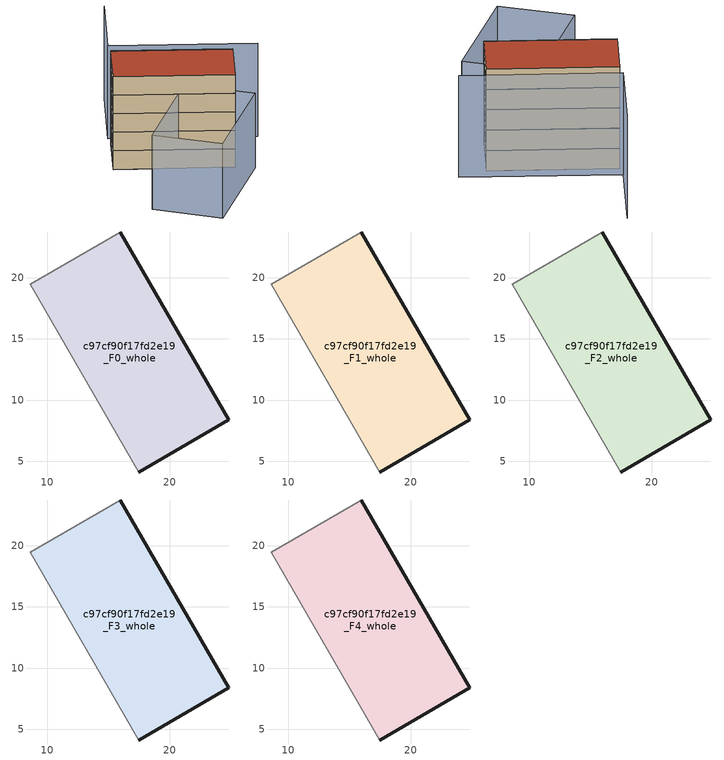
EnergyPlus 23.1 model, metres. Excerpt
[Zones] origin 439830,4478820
c97cf90f17fd2e19_F0_whole
 floor ground (EU_floor_Construction): 24.83,8.37 15.97,23.74 8.59,19.48 17.45,4.12 z0
 wall outside (EU_wall_Construction): 15.97,23.74 24.83,8.37 17.45,4.12 z0:3
 wall adiabatic (EU_wall_Construction): 17.45,4.12 8.59,19.48 15.97,23.74 z0:3
c97cf90f17fd2e19_F1_whole
 floor to c97cf90f17fd2e19_F0_whole (EU_floor_Construction): 24.82,8.37 15.97,23.74 8.59,19.48 17.44,4.12 z3
 wall outside (EU_wall_Construction): 15.97,23.74 24.83,8.37 17.45,4.12 z3:6
 wall adiabatic (EU_wall_Construction): 17.45,4.12 8.59,19.48 15.97,23.74 z3:6
c97cf90f17fd2e19_F2_whole
 floor to c97cf90f17fd2e19_F1_whole (EU_floor_Construction): 24.82,8.37 15.97,23.74 8.59,19.48 17.44,4.12 z6
 wall outside (EU_wall_Construction): 15.97,23.74 24.83,8.37 17.45,4.12 z6:9
 wall adiabatic (EU_wall_Construction): 17.45,4.12 8.59,19.48 15.97,23.74 z6:9
c97cf90f17fd2e19_F3_whole
 floor to c97cf90f17fd2e19_F2_whole (EU_floor_Construction): 24.82,8.37 15.97,23.74 8.59,19.48 17.44,4.12 z9
 wall outside (EU_wall_Construction): 15.97,23.74 24.83,8.37 17.45,4.12 z9:12
 wall adiabatic (EU_wall_Construction): 17.45,4.12 8.59,19.48 15.97,23.74 z9:12
c97cf90f17fd2e19_F4_whole
 floor to c97cf90f17fd2e19_F3_whole (EU_floor_Construction): 24.82,8.37 15.97,23.74 8.59,19.48 17.44,4.12 z12
 wall outside (EU_wall_Construction): 15.97,23.74 24.83,8.37 17.45,4.12 z12:15
 wall adiabatic (EU_wall_Construction): 17.45,4.12 8.59,19.48 15.97,23.74 z12:15
 roof outside (EU_roof_Construction): 15.97,23.74 24.83,8.37 17.45,4.12 8.59,19.48 z15
shading: 1.79,-2.09 -0.45,8.32 / -0.45,8.32 16.53,11.97 / 16.53,11.97 18.77,1.56 / 18.77,1.56 1.79,-2.09 z0:12; 28.2,6.06 17.3,24.98 / 17.3,24.98 28.69,31.53 z0:15
[Building]
EU S2 Campaign: North Axis=0; Terrain=City; Solar Distribution=FullExterior
[Site:Location]
Madrid: Latitude=40.5; Longitude=-3.5; Time Zone=1; Elevation=609
[SizingPeriod:WeatherFileDays]
AnnualSizingPeriod: Begin Month=1; Begin Day of Month=1; End Month=12; End Day of Month=31; Day of Week for Start Day=Monday; Use Weather File Daylight Saving Period=No; Use Weather File Rain and Snow Indicators=No
[MATERIAL]
EU_InternalMass_Material: Roughness=MediumRough; Thickness=0.1; Conductivity=1; Density=1800; Specific Heat=900; Thermal Absorptance=0.9; Solar Absorptance=0.7; Visible Absorptance=0.7
[MATERIAL:NOMASS] Roughness=MediumRough; Thermal Absorptance=0.9; Solar Absorptance=0.7; Visible Absorptance=0.7
Name | Thermal Resistance
EU_wall_NoMass | 0.459673
EU_roof_NoMass | 0.495815
EU_floor_NoMass | 0.788942
[CONSTRUCTION]
EU_wall_Construction: EU_wall_NoMass
EU_roof_Construction: EU_roof_NoMass
EU_floor_Construction: EU_floor_NoMass
EU_InternalMass_Construction: EU_InternalMass_Material
[ZONE] Type=1; Multiplier=1; Ceiling Height=autocalculate; Volume=453.215; Floor Area=autocalculate; Part of Total Floor Area=Yes
c97cf90f17fd2e19_F0_whole; c97cf90f17fd2e19_F1_whole; c97cf90f17fd2e19_F2_whole; c97cf90f17fd2e19_F3_whole; c97cf90f17fd2e19_F4_whole
[INTERNALMASS] Construction=EU_InternalMass_Construction; Surface Area=151.072
Name | Zone or ZoneList
c97cf90f17fd2e19_F0_whole_EU_InternalMass | c97cf90f17fd2e19_F0_whole
c97cf90f17fd2e19_F1_whole_EU_InternalMass | c97cf90f17fd2e19_F1_whole
c97cf90f17fd2e19_F2_whole_EU_InternalMass | c97cf90f17fd2e19_F2_whole
c97cf90f17fd2e19_F3_whole_EU_InternalMass | c97cf90f17fd2e19_F3_whole
c97cf90f17fd2e19_F4_whole_EU_InternalMass | c97cf90f17fd2e19_F4_whole
[OTHEREQUIPMENT] Fuel Type=Electricity; Design Level Calculation Method=Watts/Area; Power per Zone Floor Area=1; Fraction Latent=0; Fraction Radiant=0; Fraction Lost=0; Carbon Dioxide Generation Rate=0; EndUse Subcategory=EU_Step8_InternalGains
Name | Zone or ZoneList or Space or SpaceList | Schedule
EU_Step8_InternalGain_c97cf90f17fd2e19_F0_whole_f000 | c97cf90f17fd2e19_F0_whole | EU_Step8_GainSchedule_c97cf90f17fd2e19_F0_whole_f000
EU_Step8_InternalGain_c97cf90f17fd2e19_F1_whole_f000 | c97cf90f17fd2e19_F1_whole | EU_Step8_GainSchedule_c97cf90f17fd2e19_F1_whole_f000
EU_Step8_InternalGain_c97cf90f17fd2e19_F2_whole_f000 | c97cf90f17fd2e19_F2_whole | EU_Step8_GainSchedule_c97cf90f17fd2e19_F2_whole_f000
EU_Step8_InternalGain_c97cf90f17fd2e19_F3_whole_f000 | c97cf90f17fd2e19_F3_whole | EU_Step8_GainSchedule_c97cf90f17fd2e19_F3_whole_f000
EU_Step8_InternalGain_c97cf90f17fd2e19_F4_whole_f000 | c97cf90f17fd2e19_F4_whole | EU_Step8_GainSchedule_c97cf90f17fd2e19_F4_whole_f000
[ZONEVENTILATION:DESIGNFLOWRATE] Schedule=EU_AlwaysOn; Design Flow Rate Calculation Method=AirChanges/Hour; Air Changes per Hour=0.719161; Ventilation Type=Natural; Fan Pressure Rise=0; Fan Total Efficiency=1; Constant Term Coefficient=1; Temperature Term Coefficient=0; Velocity Term Coefficient=0; Velocity Squared Term Coefficient=0; Minimum Indoor Temperature=-100; Maximum Indoor Temperature=100; Delta Temperature=-100; Minimum Outdoor Temperature=-100; Maximum Outdoor Temperature=100; Maximum Wind Speed=40
Name | Zone or ZoneList or Space or SpaceList
EU_ConstantAir_c97cf90f17fd2e19_F0_whole | c97cf90f17fd2e19_F0_whole
EU_ConstantAir_c97cf90f17fd2e19_F1_whole | c97cf90f17fd2e19_F1_whole
EU_ConstantAir_c97cf90f17fd2e19_F2_whole | c97cf90f17fd2e19_F2_whole
EU_ConstantAir_c97cf90f17fd2e19_F3_whole | c97cf90f17fd2e19_F3_whole
EU_ConstantAir_c97cf90f17fd2e19_F4_whole | c97cf90f17fd2e19_F4_whole
[HVACTEMPLATE:THERMOSTAT] Constant Heating Setpoint=20; Constant Cooling Setpoint=50
EU_HeatOnly_c97cf90f17fd2e19_F0_whole; EU_HeatOnly_c97cf90f17fd2e19_F1_whole; EU_HeatOnly_c97cf90f17fd2e19_F2_whole; EU_HeatOnly_c97cf90f17fd2e19_F3_whole; EU_HeatOnly_c97cf90f17fd2e19_F4_whole
[HVACTEMPLATE:ZONE:IDEALLOADSAIRSYSTEM] System Availability Schedule=EU_AlwaysOn; Maximum Heating Supply Air Temperature=50; Minimum Cooling Supply Air Temperature=13; Maximum Heating Supply Air Humidity Ratio=0.0156; Minimum Cooling Supply Air Humidity Ratio=0.0077; Heating Limit=NoLimit; Cooling Limit=NoLimit; Heating Availability Schedule=EU_AlwaysOn; Cooling Availability Schedule=EU_CoolingOff; Dehumidification Control Type=ConstantSensibleHeatRatio; Cooling Sensible Heat Ratio=0.7; Dehumidification Setpoint=60; Humidification Control Type=None; Humidification Setpoint=30; Outdoor Air Method=None; Outdoor Air Flow Rate per Person=0.00944; Outdoor Air Flow Rate per Zone Floor Area=0; Outdoor Air Flow Rate per Zone=0; Demand Controlled Ventilation Type=None; Outdoor Air Economizer Type=NoEconomizer; Heat Recovery Type=None; Sensible Heat Recovery Effectiveness=0.7; Latent Heat Recovery Effectiveness=0.65
Name | Template Thermostat
c97cf90f17fd2e19_F0_whole | EU_HeatOnly_c97cf90f17fd2e19_F0_whole
c97cf90f17fd2e19_F1_whole | EU_HeatOnly_c97cf90f17fd2e19_F1_whole
c97cf90f17fd2e19_F2_whole | EU_HeatOnly_c97cf90f17fd2e19_F2_whole
c97cf90f17fd2e19_F3_whole | EU_HeatOnly_c97cf90f17fd2e19_F3_whole
c97cf90f17fd2e19_F4_whole | EU_HeatOnly_c97cf90f17fd2e19_F4_whole
[SIZING:ZONE] Zone Cooling Design Supply Air Temperature Input Method=SupplyAirTemperature; Zone Cooling Design Supply Air Temperature=13; Zone Heating Design Supply Air Temperature Input Method=SupplyAirTemperature; Zone Heating Design Supply Air Temperature=50; Zone Cooling Design Supply Air Humidity Ratio=0.008; Zone Heating Design Supply Air Humidity Ratio=0.008; Cooling Design Air Flow Method=DesignDay; Cooling Design Air Flow Rate=0; Cooling Minimum Air Flow per Zone Floor Area=0.000762; Cooling Minimum Air Flow=0; Cooling Minimum Air Flow Fraction=0.2; Heating Design Air Flow Method=DesignDay; Heating Design Air Flow Rate=0; Heating Maximum Air Flow per Zone Floor Area=0.002032; Heating Maximum Air Flow=0.141576; Heating Maximum Air Flow Fraction=0.3; Account for Dedicated Outdoor Air System=No; Dedicated Outdoor Air System Control Strategy=NeutralSupplyAir; Dedicated Outdoor Air Low Setpoint Temperature for Design=autosize; Dedicated Outdoor Air High Setpoint Temperature for Design=autosize; Zone Load Sizing Method=Sensible Load Only No Latent Load; Zone Latent Cooling Design Supply Air Humidity Ratio Input Method=HumidityRatioDifference; Zone Cooling Design Supply Air Humidity Ratio Difference=0.005; Zone Latent Heating Design Supply Air Humidity Ratio Input Method=HumidityRatioDifference; Zone Humidification Design Supply Air Humidity Ratio Difference=0.005
c97cf90f17fd2e19_F0_whole; c97cf90f17fd2e19_F1_whole; c97cf90f17fd2e19_F2_whole; c97cf90f17fd2e19_F3_whole; c97cf90f17fd2e19_F4_whole
[SCHEDULE:CONSTANT]
Name | Hourly Value
EU_AlwaysOn | 1
EU_CoolingOff | 0
[SCHEDULE:FILE] Column Number=1; Rows to Skip at Top=0; Number of Hours of Data=8760; Column Separator=Comma; Interpolate to Timestep=No; Minutes per Item=60; Adjust Schedule for Daylight Savings=Yes
Name | File
EU_Step8_GainSchedule_c97cf90f17fd2e19_F0_whole_f000 | ../../schedules/c97cf90f17fd2e19/c97cf90f17fd2e19_F0_whole_f000_gain.csv
EU_Step8_GainSchedule_c97cf90f17fd2e19_F1_whole_f000 | ../../schedules/c97cf90f17fd2e19/c97cf90f17fd2e19_F1_whole_f000_gain.csv
EU_Step8_GainSchedule_c97cf90f17fd2e19_F2_whole_f000 | ../../schedules/c97cf90f17fd2e19/c97cf90f17fd2e19_F2_whole_f000_gain.csv
EU_Step8_GainSchedule_c97cf90f17fd2e19_F3_whole_f000 | ../../schedules/c97cf90f17fd2e19/c97cf90f17fd2e19_F3_whole_f000_gain.csv
EU_Step8_GainSchedule_c97cf90f17fd2e19_F4_whole_f000 | ../../schedules/c97cf90f17fd2e19/c97cf90f17fd2e19_F4_whole_f000_gain.csv
